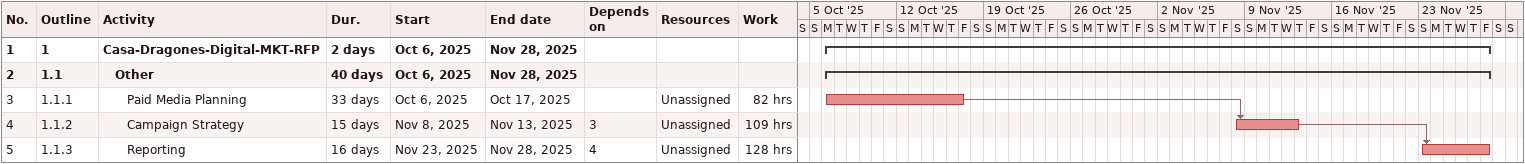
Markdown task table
| ID | WBS | Task | Duration | Start | Finish | Predecessors | Resources | Work (h) |
|---|---|---|---|---|---|---|---|---|
| 1 | 1 | **Casa-Dragones-Digital-MKT-RFP** | 2d | 2025-10-06 | 2025-11-28 |  |  |  |
| 2 | 1.1 | **Other** | 40d | 2025-10-06 | 2025-11-28 |  |  |  |
| 3 | 1.1.1 | Paid Media Planning | 33d | 2025-10-06 | 2025-10-17 |  | Unassigned | 82 |
| 4 | 1.1.2 | Campaign Strategy | 15d | 2025-11-08 | 2025-11-13 | 3 | Unassigned | 109 |
| 5 | 1.1.3 | Reporting | 16d | 2025-11-23 | 2025-11-28 | 4 | Unassigned | 128 |
